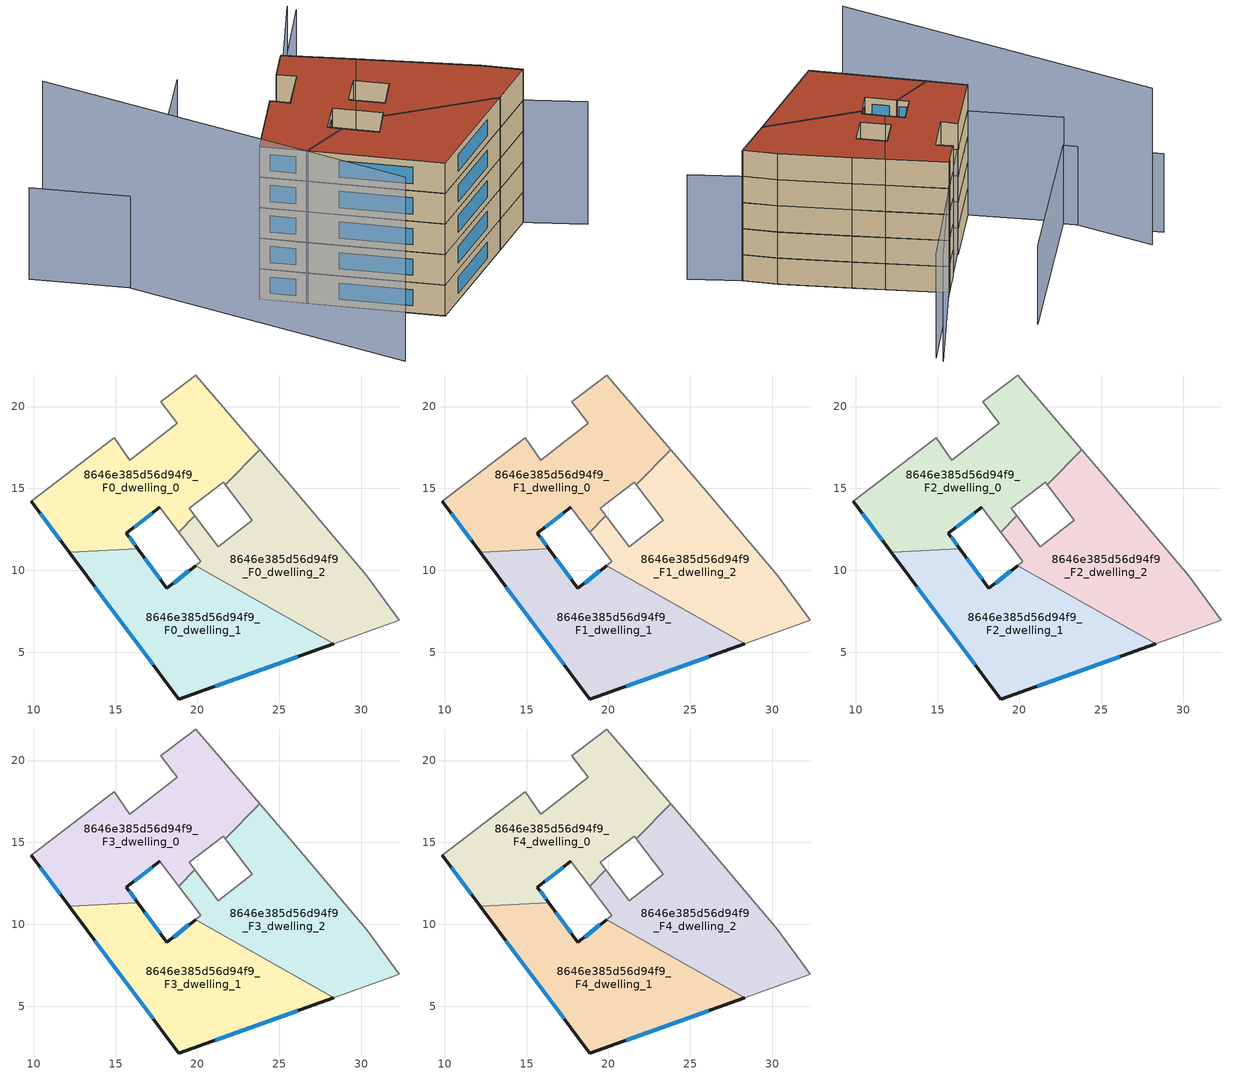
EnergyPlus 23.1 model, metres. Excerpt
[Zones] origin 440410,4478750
8646e385d56d94f9_F0_dwelling_0
 floor ground (EU_floor_Construction): 19.84,13.33 19.51,13.78 21.56,15.38 21.69,15.21 23.8,17.37 19.89,21.93 19.48,21.61 17.75,20.28 18.78,18.98 15.88,16.73 14.92,18.09 9.86,14.2 12.17,11.1 16.36,11.31 15.65,12.27 17.71,13.86 18.86,12.33 z0
 wall outside (EU_wall_Construction): 17.71,13.86 15.65,12.27 16.36,11.31 / 12.17,11.1 9.86,14.2 z0:3
 wall adiabatic (EU_wall_Construction): 21.69,15.21 21.56,15.38 19.51,13.78 19.84,13.33 / 18.86,12.33 17.71,13.86 / 9.86,14.2 14.92,18.09 15.88,16.73 18.78,18.98 17.75,20.28 19.48,21.61 19.89,21.93 23.8,17.37 z0:3
 wall to 8646e385d56d94f9_F0_dwelling_2 (EU_wall_Construction): 23.8,17.37 21.69,15.21 / 19.84,13.33 18.86,12.33 z0:3
 wall to 8646e385d56d94f9_F0_dwelling_1 (EU_wall_Construction): 16.36,11.31 12.17,11.1 z0:3
 window (EU_Window_Construction): 17.23,13.49 16.14,12.64 / 15.82,12.04 16.19,11.53 / 11.63,11.83 10.4,13.48 z0.7:2.3
8646e385d56d94f9_F0_dwelling_1
 floor ground (EU_floor_Construction): 28.33,5.53 19.88,10.29 18.14,8.9 16.36,11.31 12.17,11.1 18.85,2.14 z0
 wall outside (EU_wall_Construction): 16.36,11.31 18.14,8.9 19.88,10.29 / 28.33,5.53 18.85,2.14 12.17,11.1 z0:3
 wall to 8646e385d56d94f9_F0_dwelling_2 (EU_wall_Construction): 19.88,10.29 28.33,5.53 z0:3
 window (EU_Window_Construction): 16.78,10.75 17.72,9.46 / 18.55,9.22 19.47,9.96 / 26.11,4.74 21.07,2.94 / 17.29,4.24 13.74,9 z0.7:2.3
8646e385d56d94f9_F0_dwelling_2
 floor ground (EU_floor_Construction): 32.31,6.95 30.34,9.66 25.83,15.01 23.8,17.37 21.69,15.21 23.34,13.05 21.27,11.42 19.84,13.33 18.86,12.33 20.2,10.55 19.88,10.29 28.33,5.53 z0
 wall adiabatic (EU_wall_Construction): 19.88,10.29 20.2,10.55 18.86,12.33 / 19.84,13.33 21.27,11.42 23.34,13.05 21.69,15.21 / 23.8,17.37 25.83,15.01 30.34,9.66 32.31,6.95 28.33,5.53 z0:3
8646e385d56d94f9_F1_dwelling_0
 floor to 8646e385d56d94f9_F0_dwelling_0 (EU_floor_Construction): 19.84,13.33 19.51,13.78 21.56,15.38 21.69,15.21 23.8,17.37 19.89,21.93 19.48,21.61 17.75,20.28 18.78,18.98 15.88,16.73 14.92,18.09 9.86,14.2 12.17,11.1 16.36,11.31 15.65,12.27 17.71,13.86 18.86,12.33 z3
 wall outside (EU_wall_Construction): 17.71,13.86 15.65,12.27 16.36,11.31 / 12.17,11.1 9.86,14.2 z3:6
 wall adiabatic (EU_wall_Construction): 21.69,15.21 21.56,15.38 19.51,13.78 19.84,13.33 / 18.86,12.33 17.71,13.86 / 9.86,14.2 14.92,18.09 15.88,16.73 18.78,18.98 17.75,20.28 19.48,21.61 19.89,21.93 23.8,17.37 z3:6
 wall to 8646e385d56d94f9_F1_dwelling_2 (EU_wall_Construction): 23.8,17.37 21.69,15.21 / 19.84,13.33 18.86,12.33 z3:6
 wall to 8646e385d56d94f9_F1_dwelling_1 (EU_wall_Construction): 16.36,11.31 12.17,11.1 z3:6
 window (EU_Window_Construction): 17.23,13.49 16.14,12.64 / 15.82,12.04 16.19,11.53 / 11.63,11.83 10.4,13.48 z3.7:5.3
8646e385d56d94f9_F1_dwelling_1
 floor to 8646e385d56d94f9_F0_dwelling_1 (EU_floor_Construction): 28.33,5.53 19.88,10.29 18.14,8.9 16.36,11.31 12.17,11.1 18.85,2.14 z3
 wall outside (EU_wall_Construction): 16.36,11.31 18.14,8.9 19.88,10.29 / 28.33,5.53 18.85,2.14 12.17,11.1 z3:6
 wall to 8646e385d56d94f9_F1_dwelling_2 (EU_wall_Construction): 19.88,10.29 28.33,5.53 z3:6
 window (EU_Window_Construction): 16.78,10.75 17.72,9.46 / 18.55,9.22 19.47,9.96 / 26.11,4.74 21.07,2.94 / 17.29,4.24 13.74,9 z3.7:5.3
8646e385d56d94f9_F1_dwelling_2
 floor to 8646e385d56d94f9_F0_dwelling_2 (EU_floor_Construction): 32.31,6.95 30.34,9.66 25.83,15.01 23.8,17.37 21.69,15.21 23.34,13.05 21.27,11.42 19.84,13.33 18.86,12.33 20.2,10.55 19.88,10.29 28.33,5.53 z3
 wall adiabatic (EU_wall_Construction): 19.88,10.29 20.2,10.55 18.86,12.33 / 19.84,13.33 21.27,11.42 23.34,13.05 21.69,15.21 / 23.8,17.37 25.83,15.01 30.34,9.66 32.31,6.95 28.33,5.53 z3:6
8646e385d56d94f9_F2_dwelling_0
 floor to 8646e385d56d94f9_F1_dwelling_0 (EU_floor_Construction): 19.84,13.33 19.51,13.78 21.56,15.38 21.69,15.21 23.8,17.37 19.89,21.93 19.48,21.61 17.75,20.28 18.78,18.98 15.88,16.73 14.92,18.09 9.86,14.2 12.17,11.1 16.36,11.31 15.65,12.27 17.71,13.86 18.86,12.33 z6
 wall outside (EU_wall_Construction): 17.71,13.86 15.65,12.27 16.36,11.31 / 12.17,11.1 9.86,14.2 z6:9
 wall adiabatic (EU_wall_Construction): 21.69,15.21 21.56,15.38 19.51,13.78 19.84,13.33 / 18.86,12.33 17.71,13.86 / 9.86,14.2 14.92,18.09 15.88,16.73 18.78,18.98 17.75,20.28 19.48,21.61 19.89,21.93 23.8,17.37 z6:9
 wall to 8646e385d56d94f9_F2_dwelling_2 (EU_wall_Construction): 23.8,17.37 21.69,15.21 / 19.84,13.33 18.86,12.33 z6:9
 wall to 8646e385d56d94f9_F2_dwelling_1 (EU_wall_Construction): 16.36,11.31 12.17,11.1 z6:9
 window (EU_Window_Construction): 17.23,13.49 16.14,12.64 / 15.82,12.04 16.19,11.53 / 11.63,11.83 10.4,13.48 z6.7:8.3
8646e385d56d94f9_F2_dwelling_1
 floor to 8646e385d56d94f9_F1_dwelling_1 (EU_floor_Construction): 28.33,5.53 19.88,10.29 18.14,8.9 16.36,11.31 12.17,11.1 18.85,2.14 z6
 wall outside (EU_wall_Construction): 16.36,11.31 18.14,8.9 19.88,10.29 / 28.33,5.53 18.85,2.14 12.17,11.1 z6:9
 wall to 8646e385d56d94f9_F2_dwelling_2 (EU_wall_Construction): 19.88,10.29 28.33,5.53 z6:9
 window (EU_Window_Construction): 16.78,10.75 17.72,9.46 / 18.55,9.22 19.47,9.96 / 26.11,4.74 21.07,2.94 / 17.29,4.24 13.74,9 z6.7:8.3
8646e385d56d94f9_F2_dwelling_2
 floor to 8646e385d56d94f9_F1_dwelling_2 (EU_floor_Construction): 32.31,6.95 30.34,9.66 25.83,15.01 23.8,17.37 21.69,15.21 23.34,13.05 21.27,11.42 19.84,13.33 18.86,12.33 20.2,10.55 19.88,10.29 28.33,5.53 z6
 wall adiabatic (EU_wall_Construction): 19.88,10.29 20.2,10.55 18.86,12.33 / 19.84,13.33 21.27,11.42 23.34,13.05 21.69,15.21 / 23.8,17.37 25.83,15.01 30.34,9.66 32.31,6.95 28.33,5.53 z6:9
8646e385d56d94f9_F3_dwelling_0
 floor to 8646e385d56d94f9_F2_dwelling_0 (EU_floor_Construction): 19.84,13.33 19.51,13.78 21.56,15.38 21.69,15.21 23.8,17.37 19.89,21.93 19.48,21.61 17.75,20.28 18.78,18.98 15.88,16.73 14.92,18.09 9.86,14.2 12.17,11.1 16.36,11.31 15.65,12.27 17.71,13.86 18.86,12.33 z9
 wall outside (EU_wall_Construction): 17.71,13.86 15.65,12.27 16.36,11.31 / 12.17,11.1 9.86,14.2 z9:12
 wall adiabatic (EU_wall_Construction): 21.69,15.21 21.56,15.38 19.51,13.78 19.84,13.33 / 18.86,12.33 17.71,13.86 / 9.86,14.2 14.92,18.09 15.88,16.73 18.78,18.98 17.75,20.28 19.48,21.61 19.89,21.93 23.8,17.37 z9:12
 wall to 8646e385d56d94f9_F3_dwelling_2 (EU_wall_Construction): 23.8,17.37 21.69,15.21 / 19.84,13.33 18.86,12.33 z9:12
 wall to 8646e385d56d94f9_F3_dwelling_1 (EU_wall_Construction): 16.36,11.31 12.17,11.1 z9:12
 window (EU_Window_Construction): 17.23,13.49 16.14,12.64 / 15.82,12.04 16.19,11.53 / 11.63,11.83 10.4,13.48 z9.7:11.3
8646e385d56d94f9_F3_dwelling_1
 floor to 8646e385d56d94f9_F2_dwelling_1 (EU_floor_Construction): 28.33,5.53 19.88,10.29 18.14,8.9 16.36,11.31 12.17,11.1 18.85,2.14 z9
 wall outside (EU_wall_Construction): 16.36,11.31 18.14,8.9 19.88,10.29 / 28.33,5.53 18.85,2.14 12.17,11.1 z9:12
 wall to 8646e385d56d94f9_F3_dwelling_2 (EU_wall_Construction): 19.88,10.29 28.33,5.53 z9:12
 window (EU_Window_Construction): 16.78,10.75 17.72,9.46 / 18.55,9.22 19.47,9.96 / 26.11,4.74 21.07,2.94 / 17.29,4.24 13.74,9 z9.7:11.3
8646e385d56d94f9_F3_dwelling_2
 floor to 8646e385d56d94f9_F2_dwelling_2 (EU_floor_Construction): 32.31,6.95 30.34,9.66 25.83,15.01 23.8,17.37 21.69,15.21 23.34,13.05 21.27,11.42 19.84,13.33 18.86,12.33 20.2,10.55 19.88,10.29 28.33,5.53 z9
 wall adiabatic (EU_wall_Construction): 19.88,10.29 20.2,10.55 18.86,12.33 / 19.84,13.33 21.27,11.42 23.34,13.05 21.69,15.21 / 23.8,17.37 25.83,15.01 30.34,9.66 32.31,6.95 28.33,5.53 z9:12
8646e385d56d94f9_F4_dwelling_0
 floor to 8646e385d56d94f9_F3_dwelling_0 (EU_floor_Construction): 19.84,13.33 19.51,13.78 21.56,15.38 21.69,15.21 23.8,17.37 19.89,21.93 19.48,21.61 17.75,20.28 18.78,18.98 15.88,16.73 14.92,18.09 9.86,14.2 12.17,11.1 16.36,11.31 15.65,12.27 17.71,13.86 18.86,12.33 z12
 wall outside (EU_wall_Construction): 17.71,13.86 15.65,12.27 16.36,11.31 / 12.17,11.1 9.86,14.2 z12:15
 wall adiabatic (EU_wall_Construction): 21.69,15.21 21.56,15.38 19.51,13.78 19.84,13.33 / 18.86,12.33 17.71,13.86 / 9.86,14.2 14.92,18.09 15.88,16.73 18.78,18.98 17.75,20.28 19.48,21.61 19.89,21.93 23.8,17.37 z12:15
 wall to 8646e385d56d94f9_F4_dwelling_2 (EU_wall_Construction): 23.8,17.37 21.69,15.21 / 19.84,13.33 18.86,12.33 z12:15
 wall to 8646e385d56d94f9_F4_dwelling_1 (EU_wall_Construction): 16.36,11.31 12.17,11.1 z12:15
 window (EU_Window_Construction): 17.23,13.49 16.14,12.64 / 15.82,12.04 16.19,11.53 / 11.63,11.83 10.4,13.48 z12.7:14.3
 roof outside (EU_roof_Construction): 19.89,21.93 23.8,17.37 21.69,15.21 21.56,15.38 19.51,13.78 19.84,13.33 18.86,12.33 17.71,13.86 15.65,12.27 16.36,11.31 12.17,11.1 9.86,14.2 14.92,18.09 15.88,16.73 18.78,18.98 17.75,20.28 19.48,21.61 z15
8646e385d56d94f9_F4_dwelling_1
 floor to 8646e385d56d94f9_F3_dwelling_1 (EU_floor_Construction): 28.33,5.53 19.88,10.29 18.14,8.9 16.36,11.31 12.17,11.1 18.85,2.14 z12
 wall outside (EU_wall_Construction): 16.36,11.31 18.14,8.9 19.88,10.29 / 28.33,5.53 18.85,2.14 12.17,11.1 z12:15
 wall to 8646e385d56d94f9_F4_dwelling_2 (EU_wall_Construction): 19.88,10.29 28.33,5.53 z12:15
 window (EU_Window_Construction): 16.78,10.75 17.72,9.46 / 18.55,9.22 19.47,9.96 / 26.11,4.74 21.07,2.94 / 17.29,4.24 13.74,9 z12.7:14.3
 roof outside (EU_roof_Construction): 28.33,5.53 18.85,2.14 12.17,11.1 16.36,11.31 18.14,8.9 19.88,10.29 z15
8646e385d56d94f9_F4_dwelling_2
 floor to 8646e385d56d94f9_F3_dwelling_2 (EU_floor_Construction): 32.31,6.95 30.34,9.66 25.83,15.01 23.8,17.37 21.69,15.21 23.34,13.05 21.27,11.42 19.84,13.33 18.86,12.33 20.2,10.55 19.88,10.29 28.33,5.53 z12
 wall adiabatic (EU_wall_Construction): 19.88,10.29 20.2,10.55 18.86,12.33 / 19.84,13.33 21.27,11.42 23.34,13.05 21.69,15.21 / 23.8,17.37 25.83,15.01 30.34,9.66 32.31,6.95 28.33,5.53 z12:15
 roof outside (EU_roof_Construction): 25.83,15.01 30.34,9.66 32.31,6.95 28.33,5.53 19.88,10.29 20.2,10.55 18.86,12.33 19.84,13.33 21.27,11.42 23.34,13.05 21.69,15.21 23.8,17.37 z15
shading: 0.89,29.72 12.24,-0.02 z0:18; 35.81,3.16 19.14,21.19 / 19.14,21.19 27.98,29.36 / 28.12,28.52 10.01,14.01 / 10.01,14.01 4.21,21.26 z0:12; 17.54,31.33 4.46,21.45 / 4.46,21.45 -1.27,29.03 z0:9
[Building]
EU S2 Campaign: North Axis=0; Terrain=City; Solar Distribution=FullExterior
[Site:Location]
Madrid: Latitude=40.5; Longitude=-3.5; Time Zone=1; Elevation=609
[SizingPeriod:WeatherFileDays]
AnnualSizingPeriod: Begin Month=1; Begin Day of Month=1; End Month=12; End Day of Month=31; Day of Week for Start Day=Monday; Use Weather File Daylight Saving Period=No; Use Weather File Rain and Snow Indicators=No
[MATERIAL]
EU_InternalMass_Material: Roughness=MediumRough; Thickness=0.1; Conductivity=1; Density=1800; Specific Heat=900; Thermal Absorptance=0.9; Solar Absorptance=0.7; Visible Absorptance=0.7
[MATERIAL:NOMASS] Roughness=MediumRough; Thermal Absorptance=0.9; Solar Absorptance=0.7; Visible Absorptance=0.7
Name | Thermal Resistance
EU_wall_NoMass | 0.419739
EU_roof_NoMass | 0.352165
EU_floor_NoMass | 0.608284
[WINDOWMATERIAL:SIMPLEGLAZINGSYSTEM]
EU_Window_SimpleGlazing: UFactor=4.8352; Solar Heat Gain Coefficient=0.85; Visible Transmittance=0.85
[CONSTRUCTION]
EU_wall_Construction: EU_wall_NoMass
EU_roof_Construction: EU_roof_NoMass
EU_floor_Construction: EU_floor_NoMass
EU_InternalMass_Construction: EU_InternalMass_Material
EU_Window_Construction: EU_Window_SimpleGlazing
[ZONE] Type=1; Multiplier=1; Ceiling Height=autocalculate; Floor Area=autocalculate; Part of Total Floor Area=Yes
Name | Volume
8646e385d56d94f9_F0_dwelling_0; 8646e385d56d94f9_F1_dwelling_0; 8646e385d56d94f9_F2_dwelling_0; 8646e385d56d94f9_F3_dwelling_0; 8646e385d56d94f9_F4_dwelling_0 | 203.49
8646e385d56d94f9_F0_dwelling_1; 8646e385d56d94f9_F1_dwelling_1; 8646e385d56d94f9_F2_dwelling_1; 8646e385d56d94f9_F3_dwelling_1; 8646e385d56d94f9_F4_dwelling_1 | 203.479
8646e385d56d94f9_F0_dwelling_2; 8646e385d56d94f9_F1_dwelling_2; 8646e385d56d94f9_F2_dwelling_2; 8646e385d56d94f9_F3_dwelling_2; 8646e385d56d94f9_F4_dwelling_2 | 203.505
[INTERNALMASS] Construction=EU_InternalMass_Construction
Name | Zone or ZoneList | Surface Area
8646e385d56d94f9_F0_dwelling_0_EU_InternalMass | 8646e385d56d94f9_F0_dwelling_0 | 67.8297
8646e385d56d94f9_F0_dwelling_1_EU_InternalMass | 8646e385d56d94f9_F0_dwelling_1 | 67.8264
8646e385d56d94f9_F0_dwelling_2_EU_InternalMass | 8646e385d56d94f9_F0_dwelling_2 | 67.8348
8646e385d56d94f9_F1_dwelling_0_EU_InternalMass | 8646e385d56d94f9_F1_dwelling_0 | 67.8297
8646e385d56d94f9_F1_dwelling_1_EU_InternalMass | 8646e385d56d94f9_F1_dwelling_1 | 67.8264
8646e385d56d94f9_F1_dwelling_2_EU_InternalMass | 8646e385d56d94f9_F1_dwelling_2 | 67.8348
8646e385d56d94f9_F2_dwelling_0_EU_InternalMass | 8646e385d56d94f9_F2_dwelling_0 | 67.8297
8646e385d56d94f9_F2_dwelling_1_EU_InternalMass | 8646e385d56d94f9_F2_dwelling_1 | 67.8264
8646e385d56d94f9_F2_dwelling_2_EU_InternalMass | 8646e385d56d94f9_F2_dwelling_2 | 67.8348
8646e385d56d94f9_F3_dwelling_0_EU_InternalMass | 8646e385d56d94f9_F3_dwelling_0 | 67.8297
8646e385d56d94f9_F3_dwelling_1_EU_InternalMass | 8646e385d56d94f9_F3_dwelling_1 | 67.8264
8646e385d56d94f9_F3_dwelling_2_EU_InternalMass | 8646e385d56d94f9_F3_dwelling_2 | 67.8348
8646e385d56d94f9_F4_dwelling_0_EU_InternalMass | 8646e385d56d94f9_F4_dwelling_0 | 67.8297
8646e385d56d94f9_F4_dwelling_1_EU_InternalMass | 8646e385d56d94f9_F4_dwelling_1 | 67.8264
8646e385d56d94f9_F4_dwelling_2_EU_InternalMass | 8646e385d56d94f9_F4_dwelling_2 | 67.8348
[OTHEREQUIPMENT] Fuel Type=Electricity; Design Level Calculation Method=Watts/Area; Power per Zone Floor Area=1; Fraction Latent=0; Fraction Radiant=0; Fraction Lost=0; Carbon Dioxide Generation Rate=0; EndUse Subcategory=EU_Step8_InternalGains
Name | Zone or ZoneList or Space or SpaceList | Schedule
EU_Step8_InternalGain_8646e385d56d94f9_F0_dwelling_0_f000 | 8646e385d56d94f9_F0_dwelling_0 | EU_Step8_GainSchedule_8646e385d56d94f9_F0_dwelling_0_f000
EU_Step8_InternalGain_8646e385d56d94f9_F0_dwelling_1_f000 | 8646e385d56d94f9_F0_dwelling_1 | EU_Step8_GainSchedule_8646e385d56d94f9_F0_dwelling_1_f000
EU_Step8_InternalGain_8646e385d56d94f9_F0_dwelling_2_f000 | 8646e385d56d94f9_F0_dwelling_2 | EU_Step8_GainSchedule_8646e385d56d94f9_F0_dwelling_2_f000
EU_Step8_InternalGain_8646e385d56d94f9_F1_dwelling_0_f000 | 8646e385d56d94f9_F1_dwelling_0 | EU_Step8_GainSchedule_8646e385d56d94f9_F1_dwelling_0_f000
EU_Step8_InternalGain_8646e385d56d94f9_F1_dwelling_1_f000 | 8646e385d56d94f9_F1_dwelling_1 | EU_Step8_GainSchedule_8646e385d56d94f9_F1_dwelling_1_f000
EU_Step8_InternalGain_8646e385d56d94f9_F1_dwelling_2_f000 | 8646e385d56d94f9_F1_dwelling_2 | EU_Step8_GainSchedule_8646e385d56d94f9_F1_dwelling_2_f000
EU_Step8_InternalGain_8646e385d56d94f9_F2_dwelling_0_f000 | 8646e385d56d94f9_F2_dwelling_0 | EU_Step8_GainSchedule_8646e385d56d94f9_F2_dwelling_0_f000
EU_Step8_InternalGain_8646e385d56d94f9_F2_dwelling_1_f000 | 8646e385d56d94f9_F2_dwelling_1 | EU_Step8_GainSchedule_8646e385d56d94f9_F2_dwelling_1_f000
EU_Step8_InternalGain_8646e385d56d94f9_F2_dwelling_2_f000 | 8646e385d56d94f9_F2_dwelling_2 | EU_Step8_GainSchedule_8646e385d56d94f9_F2_dwelling_2_f000
EU_Step8_InternalGain_8646e385d56d94f9_F3_dwelling_0_f000 | 8646e385d56d94f9_F3_dwelling_0 | EU_Step8_GainSchedule_8646e385d56d94f9_F3_dwelling_0_f000
EU_Step8_InternalGain_8646e385d56d94f9_F3_dwelling_1_f000 | 8646e385d56d94f9_F3_dwelling_1 | EU_Step8_GainSchedule_8646e385d56d94f9_F3_dwelling_1_f000
EU_Step8_InternalGain_8646e385d56d94f9_F3_dwelling_2_f000 | 8646e385d56d94f9_F3_dwelling_2 | EU_Step8_GainSchedule_8646e385d56d94f9_F3_dwelling_2_f000
EU_Step8_InternalGain_8646e385d56d94f9_F4_dwelling_0_f000 | 8646e385d56d94f9_F4_dwelling_0 | EU_Step8_GainSchedule_8646e385d56d94f9_F4_dwelling_0_f000
EU_Step8_InternalGain_8646e385d56d94f9_F4_dwelling_1_f000 | 8646e385d56d94f9_F4_dwelling_1 | EU_Step8_GainSchedule_8646e385d56d94f9_F4_dwelling_1_f000
EU_Step8_InternalGain_8646e385d56d94f9_F4_dwelling_2_f000 | 8646e385d56d94f9_F4_dwelling_2 | EU_Step8_GainSchedule_8646e385d56d94f9_F4_dwelling_2_f000
[ZONEVENTILATION:DESIGNFLOWRATE] Schedule=EU_AlwaysOn; Design Flow Rate Calculation Method=AirChanges/Hour; Air Changes per Hour=0.703302; Ventilation Type=Natural; Fan Pressure Rise=0; Fan Total Efficiency=1; Constant Term Coefficient=1; Temperature Term Coefficient=0; Velocity Term Coefficient=0; Velocity Squared Term Coefficient=0; Minimum Indoor Temperature=-100; Maximum Indoor Temperature=100; Delta Temperature=-100; Minimum Outdoor Temperature=-100; Maximum Outdoor Temperature=100; Maximum Wind Speed=40
Name | Zone or ZoneList or Space or SpaceList
EU_ConstantAir_8646e385d56d94f9_F0_dwelling_0 | 8646e385d56d94f9_F0_dwelling_0
EU_ConstantAir_8646e385d56d94f9_F0_dwelling_1 | 8646e385d56d94f9_F0_dwelling_1
EU_ConstantAir_8646e385d56d94f9_F0_dwelling_2 | 8646e385d56d94f9_F0_dwelling_2
EU_ConstantAir_8646e385d56d94f9_F1_dwelling_0 | 8646e385d56d94f9_F1_dwelling_0
EU_ConstantAir_8646e385d56d94f9_F1_dwelling_1 | 8646e385d56d94f9_F1_dwelling_1
EU_ConstantAir_8646e385d56d94f9_F1_dwelling_2 | 8646e385d56d94f9_F1_dwelling_2
EU_ConstantAir_8646e385d56d94f9_F2_dwelling_0 | 8646e385d56d94f9_F2_dwelling_0
EU_ConstantAir_8646e385d56d94f9_F2_dwelling_1 | 8646e385d56d94f9_F2_dwelling_1
EU_ConstantAir_8646e385d56d94f9_F2_dwelling_2 | 8646e385d56d94f9_F2_dwelling_2
EU_ConstantAir_8646e385d56d94f9_F3_dwelling_0 | 8646e385d56d94f9_F3_dwelling_0
EU_ConstantAir_8646e385d56d94f9_F3_dwelling_1 | 8646e385d56d94f9_F3_dwelling_1
EU_ConstantAir_8646e385d56d94f9_F3_dwelling_2 | 8646e385d56d94f9_F3_dwelling_2
EU_ConstantAir_8646e385d56d94f9_F4_dwelling_0 | 8646e385d56d94f9_F4_dwelling_0
EU_ConstantAir_8646e385d56d94f9_F4_dwelling_1 | 8646e385d56d94f9_F4_dwelling_1
EU_ConstantAir_8646e385d56d94f9_F4_dwelling_2 | 8646e385d56d94f9_F4_dwelling_2
[HVACTEMPLATE:THERMOSTAT] Constant Heating Setpoint=20; Constant Cooling Setpoint=50
EU_HeatOnly_8646e385d56d94f9_F0_dwelling_0; EU_HeatOnly_8646e385d56d94f9_F0_dwelling_1; EU_HeatOnly_8646e385d56d94f9_F0_dwelling_2; EU_HeatOnly_8646e385d56d94f9_F1_dwelling_0; EU_HeatOnly_8646e385d56d94f9_F1_dwelling_1; EU_HeatOnly_8646e385d56d94f9_F1_dwelling_2; EU_HeatOnly_8646e385d56d94f9_F2_dwelling_0; EU_HeatOnly_8646e385d56d94f9_F2_dwelling_1; EU_HeatOnly_8646e385d56d94f9_F2_dwelling_2; EU_HeatOnly_8646e385d56d94f9_F3_dwelling_0; EU_HeatOnly_8646e385d56d94f9_F3_dwelling_1; EU_HeatOnly_8646e385d56d94f9_F3_dwelling_2; EU_HeatOnly_8646e385d56d94f9_F4_dwelling_0; EU_HeatOnly_8646e385d56d94f9_F4_dwelling_1; EU_HeatOnly_8646e385d56d94f9_F4_dwelling_2
[HVACTEMPLATE:ZONE:IDEALLOADSAIRSYSTEM] System Availability Schedule=EU_AlwaysOn; Maximum Heating Supply Air Temperature=50; Minimum Cooling Supply Air Temperature=13; Maximum Heating Supply Air Humidity Ratio=0.0156; Minimum Cooling Supply Air Humidity Ratio=0.0077; Heating Limit=NoLimit; Cooling Limit=NoLimit; Heating Availability Schedule=EU_AlwaysOn; Cooling Availability Schedule=EU_CoolingOff; Dehumidification Control Type=ConstantSensibleHeatRatio; Cooling Sensible Heat Ratio=0.7; Dehumidification Setpoint=60; Humidification Control Type=None; Humidification Setpoint=30; Outdoor Air Method=None; Outdoor Air Flow Rate per Person=0.00944; Outdoor Air Flow Rate per Zone Floor Area=0; Outdoor Air Flow Rate per Zone=0; Demand Controlled Ventilation Type=None; Outdoor Air Economizer Type=NoEconomizer; Heat Recovery Type=None; Sensible Heat Recovery Effectiveness=0.7; Latent Heat Recovery Effectiveness=0.65
Name | Template Thermostat
8646e385d56d94f9_F0_dwelling_0 | EU_HeatOnly_8646e385d56d94f9_F0_dwelling_0
8646e385d56d94f9_F0_dwelling_1 | EU_HeatOnly_8646e385d56d94f9_F0_dwelling_1
8646e385d56d94f9_F0_dwelling_2 | EU_HeatOnly_8646e385d56d94f9_F0_dwelling_2
8646e385d56d94f9_F1_dwelling_0 | EU_HeatOnly_8646e385d56d94f9_F1_dwelling_0
8646e385d56d94f9_F1_dwelling_1 | EU_HeatOnly_8646e385d56d94f9_F1_dwelling_1
8646e385d56d94f9_F1_dwelling_2 | EU_HeatOnly_8646e385d56d94f9_F1_dwelling_2
8646e385d56d94f9_F2_dwelling_0 | EU_HeatOnly_8646e385d56d94f9_F2_dwelling_0
8646e385d56d94f9_F2_dwelling_1 | EU_HeatOnly_8646e385d56d94f9_F2_dwelling_1
8646e385d56d94f9_F2_dwelling_2 | EU_HeatOnly_8646e385d56d94f9_F2_dwelling_2
8646e385d56d94f9_F3_dwelling_0 | EU_HeatOnly_8646e385d56d94f9_F3_dwelling_0
8646e385d56d94f9_F3_dwelling_1 | EU_HeatOnly_8646e385d56d94f9_F3_dwelling_1
8646e385d56d94f9_F3_dwelling_2 | EU_HeatOnly_8646e385d56d94f9_F3_dwelling_2
8646e385d56d94f9_F4_dwelling_0 | EU_HeatOnly_8646e385d56d94f9_F4_dwelling_0
8646e385d56d94f9_F4_dwelling_1 | EU_HeatOnly_8646e385d56d94f9_F4_dwelling_1
8646e385d56d94f9_F4_dwelling_2 | EU_HeatOnly_8646e385d56d94f9_F4_dwelling_2
[SIZING:ZONE] Zone Cooling Design Supply Air Temperature Input Method=SupplyAirTemperature; Zone Cooling Design Supply Air Temperature=13; Zone Heating Design Supply Air Temperature Input Method=SupplyAirTemperature; Zone Heating Design Supply Air Temperature=50; Zone Cooling Design Supply Air Humidity Ratio=0.008; Zone Heating Design Supply Air Humidity Ratio=0.008; Cooling Design Air Flow Method=DesignDay; Cooling Design Air Flow Rate=0; Cooling Minimum Air Flow per Zone Floor Area=0.000762; Cooling Minimum Air Flow=0; Cooling Minimum Air Flow Fraction=0.2; Heating Design Air Flow Method=DesignDay; Heating Design Air Flow Rate=0; Heating Maximum Air Flow per Zone Floor Area=0.002032; Heating Maximum Air Flow=0.141576; Heating Maximum Air Flow Fraction=0.3; Account for Dedicated Outdoor Air System=No; Dedicated Outdoor Air System Control Strategy=NeutralSupplyAir; Dedicated Outdoor Air Low Setpoint Temperature for Design=autosize; Dedicated Outdoor Air High Setpoint Temperature for Design=autosize; Zone Load Sizing Method=Sensible Load Only No Latent Load; Zone Latent Cooling Design Supply Air Humidity Ratio Input Method=HumidityRatioDifference; Zone Cooling Design Supply Air Humidity Ratio Difference=0.005; Zone Latent Heating Design Supply Air Humidity Ratio Input Method=HumidityRatioDifference; Zone Humidification Design Supply Air Humidity Ratio Difference=0.005
8646e385d56d94f9_F0_dwelling_0; 8646e385d56d94f9_F0_dwelling_1; 8646e385d56d94f9_F0_dwelling_2; 8646e385d56d94f9_F1_dwelling_0; 8646e385d56d94f9_F1_dwelling_1; 8646e385d56d94f9_F1_dwelling_2; 8646e385d56d94f9_F2_dwelling_0; 8646e385d56d94f9_F2_dwelling_1; 8646e385d56d94f9_F2_dwelling_2; 8646e385d56d94f9_F3_dwelling_0; 8646e385d56d94f9_F3_dwelling_1; 8646e385d56d94f9_F3_dwelling_2; 8646e385d56d94f9_F4_dwelling_0; 8646e385d56d94f9_F4_dwelling_1; 8646e385d56d94f9_F4_dwelling_2
[SCHEDULE:CONSTANT]
Name | Hourly Value
EU_AlwaysOn | 1
EU_CoolingOff | 0
[SCHEDULE:FILE] Column Number=1; Rows to Skip at Top=0; Number of Hours of Data=8760; Column Separator=Comma; Interpolate to Timestep=No; Minutes per Item=60; Adjust Schedule for Daylight Savings=Yes
Name | File
EU_Step8_GainSchedule_8646e385d56d94f9_F0_dwelling_0_f000 | ../../schedules/8646e385d56d94f9/8646e385d56d94f9_F0_dwelling_0_f000_gain.csv
EU_Step8_GainSchedule_8646e385d56d94f9_F0_dwelling_1_f000 | ../../schedules/8646e385d56d94f9/8646e385d56d94f9_F0_dwelling_1_f000_gain.csv
EU_Step8_GainSchedule_8646e385d56d94f9_F0_dwelling_2_f000 | ../../schedules/8646e385d56d94f9/8646e385d56d94f9_F0_dwelling_2_f000_gain.csv
EU_Step8_GainSchedule_8646e385d56d94f9_F1_dwelling_0_f000 | ../../schedules/8646e385d56d94f9/8646e385d56d94f9_F1_dwelling_0_f000_gain.csv
EU_Step8_GainSchedule_8646e385d56d94f9_F1_dwelling_1_f000 | ../../schedules/8646e385d56d94f9/8646e385d56d94f9_F1_dwelling_1_f000_gain.csv
EU_Step8_GainSchedule_8646e385d56d94f9_F1_dwelling_2_f000 | ../../schedules/8646e385d56d94f9/8646e385d56d94f9_F1_dwelling_2_f000_gain.csv
EU_Step8_GainSchedule_8646e385d56d94f9_F2_dwelling_0_f000 | ../../schedules/8646e385d56d94f9/8646e385d56d94f9_F2_dwelling_0_f000_gain.csv
EU_Step8_GainSchedule_8646e385d56d94f9_F2_dwelling_1_f000 | ../../schedules/8646e385d56d94f9/8646e385d56d94f9_F2_dwelling_1_f000_gain.csv
EU_Step8_GainSchedule_8646e385d56d94f9_F2_dwelling_2_f000 | ../../schedules/8646e385d56d94f9/8646e385d56d94f9_F2_dwelling_2_f000_gain.csv
EU_Step8_GainSchedule_8646e385d56d94f9_F3_dwelling_0_f000 | ../../schedules/8646e385d56d94f9/8646e385d56d94f9_F3_dwelling_0_f000_gain.csv
EU_Step8_GainSchedule_8646e385d56d94f9_F3_dwelling_1_f000 | ../../schedules/8646e385d56d94f9/8646e385d56d94f9_F3_dwelling_1_f000_gain.csv
EU_Step8_GainSchedule_8646e385d56d94f9_F3_dwelling_2_f000 | ../../schedules/8646e385d56d94f9/8646e385d56d94f9_F3_dwelling_2_f000_gain.csv
EU_Step8_GainSchedule_8646e385d56d94f9_F4_dwelling_0_f000 | ../../schedules/8646e385d56d94f9/8646e385d56d94f9_F4_dwelling_0_f000_gain.csv
EU_Step8_GainSchedule_8646e385d56d94f9_F4_dwelling_1_f000 | ../../schedules/8646e385d56d94f9/8646e385d56d94f9_F4_dwelling_1_f000_gain.csv
EU_Step8_GainSchedule_8646e385d56d94f9_F4_dwelling_2_f000 | ../../schedules/8646e385d56d94f9/8646e385d56d94f9_F4_dwelling_2_f000_gain.csv
